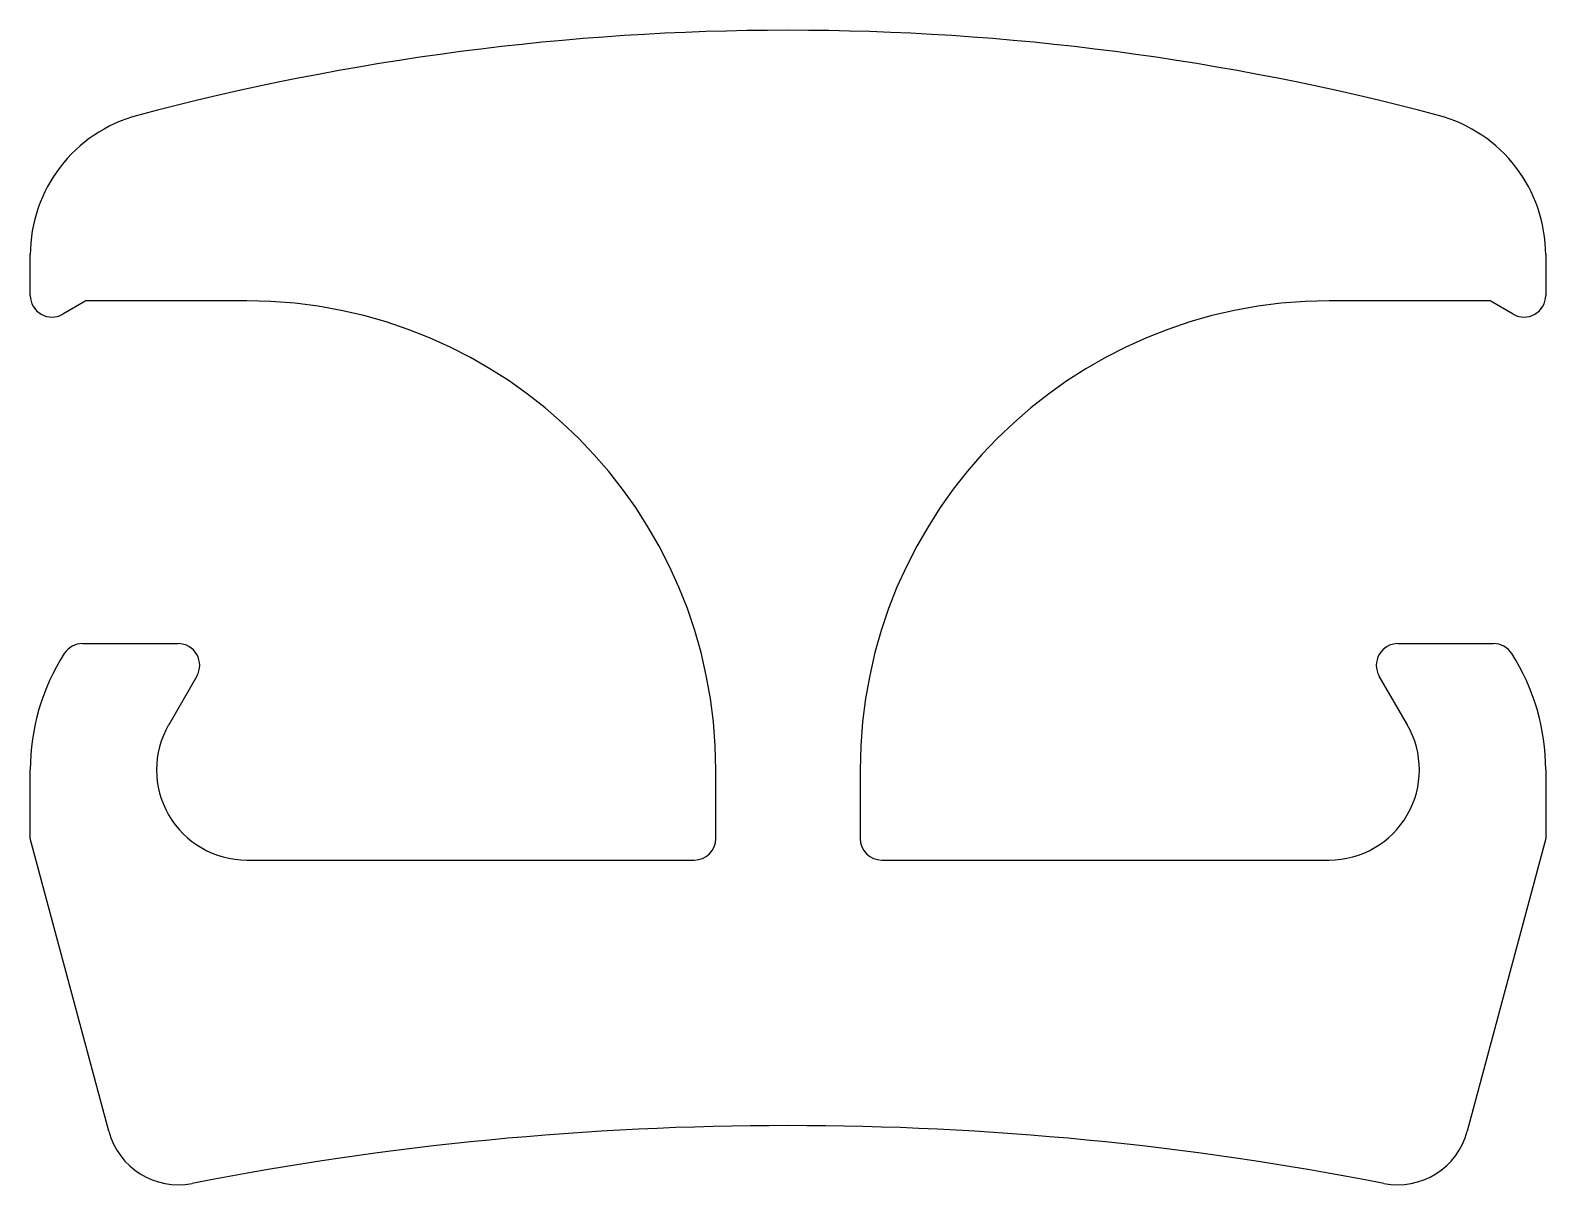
# Model space of a CAD drawing. Extents: x 491.3 to 512.3, y 595.6 to 611.6.
import ezdxf

# ---------------------------------------------------------------- set-up
doc = ezdxf.new("R2010")
doc.units = 0
doc.layers.get('0').update_dxf_attribs({"linetype": 'CONTINUOUS'})

msp = doc.modelspace()

# ---------------------------------------------------------------- linework, layer by layer
for p, q in [((491.317, 607.946), (491.317, 608.508)), ((512.317, 608.508), (512.317, 607.946)), ((492.087, 607.871), (491.767, 607.687)), ((494.317, 607.871), (492.087, 607.871)), ((511.547, 607.871), (509.317, 607.871)), ((511.867, 607.687), (511.547, 607.871)), ((492.04, 603.121), (493.365, 603.121)), ((510.27, 603.121), (511.595, 603.121)), ((493.624, 602.671), (493.235, 601.996)), ((510.4, 601.996), (510.01, 602.671)), ((491.317, 600.418), (491.317, 601.371)), ((500.817, 600.421), (500.817, 601.371)), ((502.817, 601.371), (502.817, 600.421)), ((512.317, 601.371), (512.317, 600.418)), ((492.404, 596.362), (491.317, 600.418)), ((512.317, 600.418), (511.231, 596.362)), ((494.317, 600.121), (500.517, 600.121)), ((503.117, 600.121), (509.317, 600.121))]:
    msp.add_line(p, q)
for centre, radius, start, end in [((501.817, 576.621), 35, 75.0737, 104.9263), ((493.317, 608.508), 2, 104.9263, 180), ((510.317, 608.508), 2, 0, 75.0737), ((491.617, 607.946), 0.3, 180, 300), ((494.317, 601.371), 6.5, 0, 90), ((509.317, 601.371), 6.5, 90, 180), ((512.017, 607.946), 0.3, 240, 0), ((492.04, 602.821), 0.3, 90, 147.5178), ((493.365, 602.821), 0.3, 330, 90), ((510.27, 602.821), 0.3, 90, 210), ((511.595, 602.821), 0.3, 32.4822, 90), ((494.317, 601.371), 3, 147.5178, 180), ((509.317, 601.371), 3, 360, 32.4822), ((494.317, 601.371), 1.25, 150, 270), ((509.317, 601.371), 1.25, 270, 30), ((500.517, 600.421), 0.3, 270, 0), ((503.117, 600.421), 0.3, 180, 270), ((501.817, 553.44), 43, 78.9312, 101.0688), ((493.37, 596.621), 1, 195, 281.0688), ((510.265, 596.621), 1, 258.9312, 345)]:
    msp.add_arc(centre, radius, start, end)

doc.saveas('drawing.dxf')
